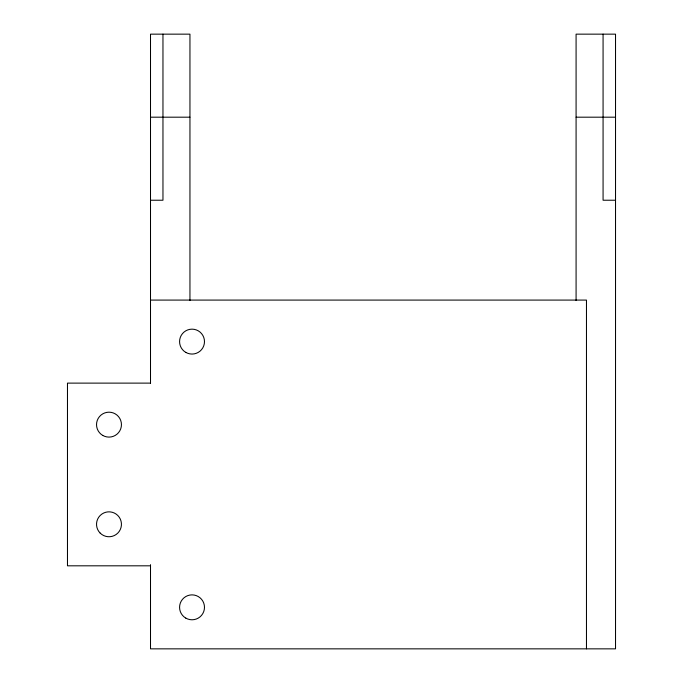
<?xml version="1.0" encoding="UTF-8"?>
<svg xmlns="http://www.w3.org/2000/svg" width="683" height="683" viewBox="0 0 683 683"><rect width="100%" height="100%" fill="white"/><g stroke="black" fill="none" stroke-linecap="round" stroke-linejoin="round"><path stroke-width="1.02" d="M150.508 117.186L189.951 117.186M576.085 117.186L615.528 117.186M150.508 200.23L162.964 200.23L162.964 34.15M615.528 200.23L603.072 200.23L603.072 34.15M150.508 300.085L586.466 300.085L586.466 648.85M150.508 383.12L67.472 383.12L67.472 565.814L150.508 565.814M576.085 300.529L576.085 34.15L615.528 34.15L615.528 648.85L150.508 648.85L150.508 564.67M189.951 300.529L189.951 34.15L150.508 34.15L150.508 383.513M102.757 435.43A12.456 12.456 0 0 0 121.446 424.647A12.456 12.456 0 0 0 102.757 413.855A12.456 12.456 0 0 0 102.757 435.43M185.802 618.115A12.456 12.456 0 0 0 204.482 607.332A12.456 12.456 0 0 0 185.802 596.541A12.456 12.456 0 0 0 185.802 618.115M185.802 352.394A12.456 12.456 0 0 0 204.482 341.602A12.456 12.456 0 0 0 185.802 330.82A12.456 12.456 0 0 0 185.802 352.394M100.179 533.099A12.456 12.456 0 0 0 121.019 527.515A12.456 12.456 0 0 0 105.763 512.259A12.456 12.456 0 0 0 100.179 533.099"/></g></svg>
